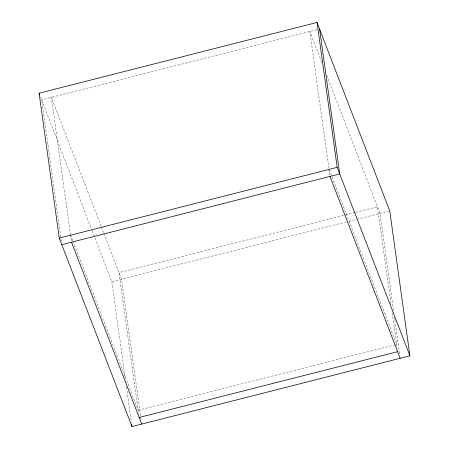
<?xml version="1.0" encoding="UTF-8"?>
<svg xmlns="http://www.w3.org/2000/svg" width="449" height="449" viewBox="0 0 449 449"><rect width="100%" height="100%" fill="white"/><g stroke="black" fill="none" stroke-linecap="round" stroke-linejoin="round"><path stroke-width="0.34" stroke-dasharray="2.25 1.68" d="M316.983 29.707L41.645 99.796L61.311 241.214M355.092 212.495L119.002 272.594L138.696 414.186M355.771 212.326L377.48 206.798L390.978 303.85M92.129 230.64L111.823 281.669L346.106 222.031M348.817 221.34L356.281 219.438M356.961 219.264L389.103 211.081M395.266 344.781L138.146 410.234L73.035 241.5M321.714 62.271L309.849 31.525L328.842 168.083M326.76 75.353L380.028 213.393L393.717 311.831M329.24 169.812L331.766 176.356M332.019 177.007L396.624 344.434M101.098 226.201L51.371 97.321L70.364 233.884M101.351 226.857L103.624 232.745M103.876 233.396L121.55 279.194L141.121 419.916M40.483 96.799L91.877 229.983M70.51 234.956L72.783 240.844M394.486 317.376L394.778 319.458M394.873 320.148L399.694 354.811M392.23 312.858L397.079 347.728M328.937 168.779L329.903 175.744M111.823 281.669L125.316 378.72M126.478 387.038L131.394 422.391M70.459 234.574L71.43 241.545"/><path stroke-width="0.67" d="M39.097 93.201L317.028 22.45L389.754 210.918L409.903 355.799L131.972 426.55L59.246 238.082L39.097 93.201L39.793 94.997M59.246 238.082L337.177 167.331L409.903 355.799M61.794 244.677L339.725 173.926L319.576 29.045M139.151 417.475L397.629 351.679M329.998 176.406L400.177 358.274M71.52 242.202L141.699 424.075M317.028 22.45L337.177 167.331M131.68 424.468L131.972 426.55"/></g></svg>
